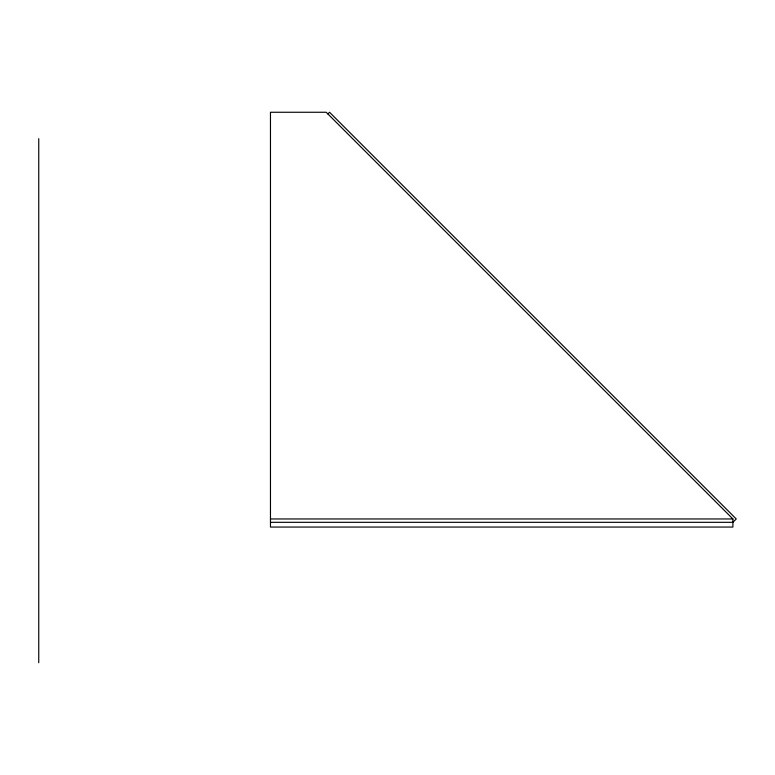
<?xml version="1.0" encoding="UTF-8"?>
<svg xmlns="http://www.w3.org/2000/svg" width="775" height="775" viewBox="0 0 775 775"><rect width="100%" height="100%" fill="white"/><g stroke="black" fill="none" stroke-linecap="round" stroke-linejoin="round"><path stroke-width="1.16" d="M327.873 113.935L329.549 112.259L736.25 518.959L732.898 522.311L270.465 522.311M270.465 518.959L732.898 518.959L732.898 527.058L270.465 527.058L270.465 112.259L326.198 112.259L732.898 518.959M38.75 138.657L38.75 662.741"/></g></svg>
